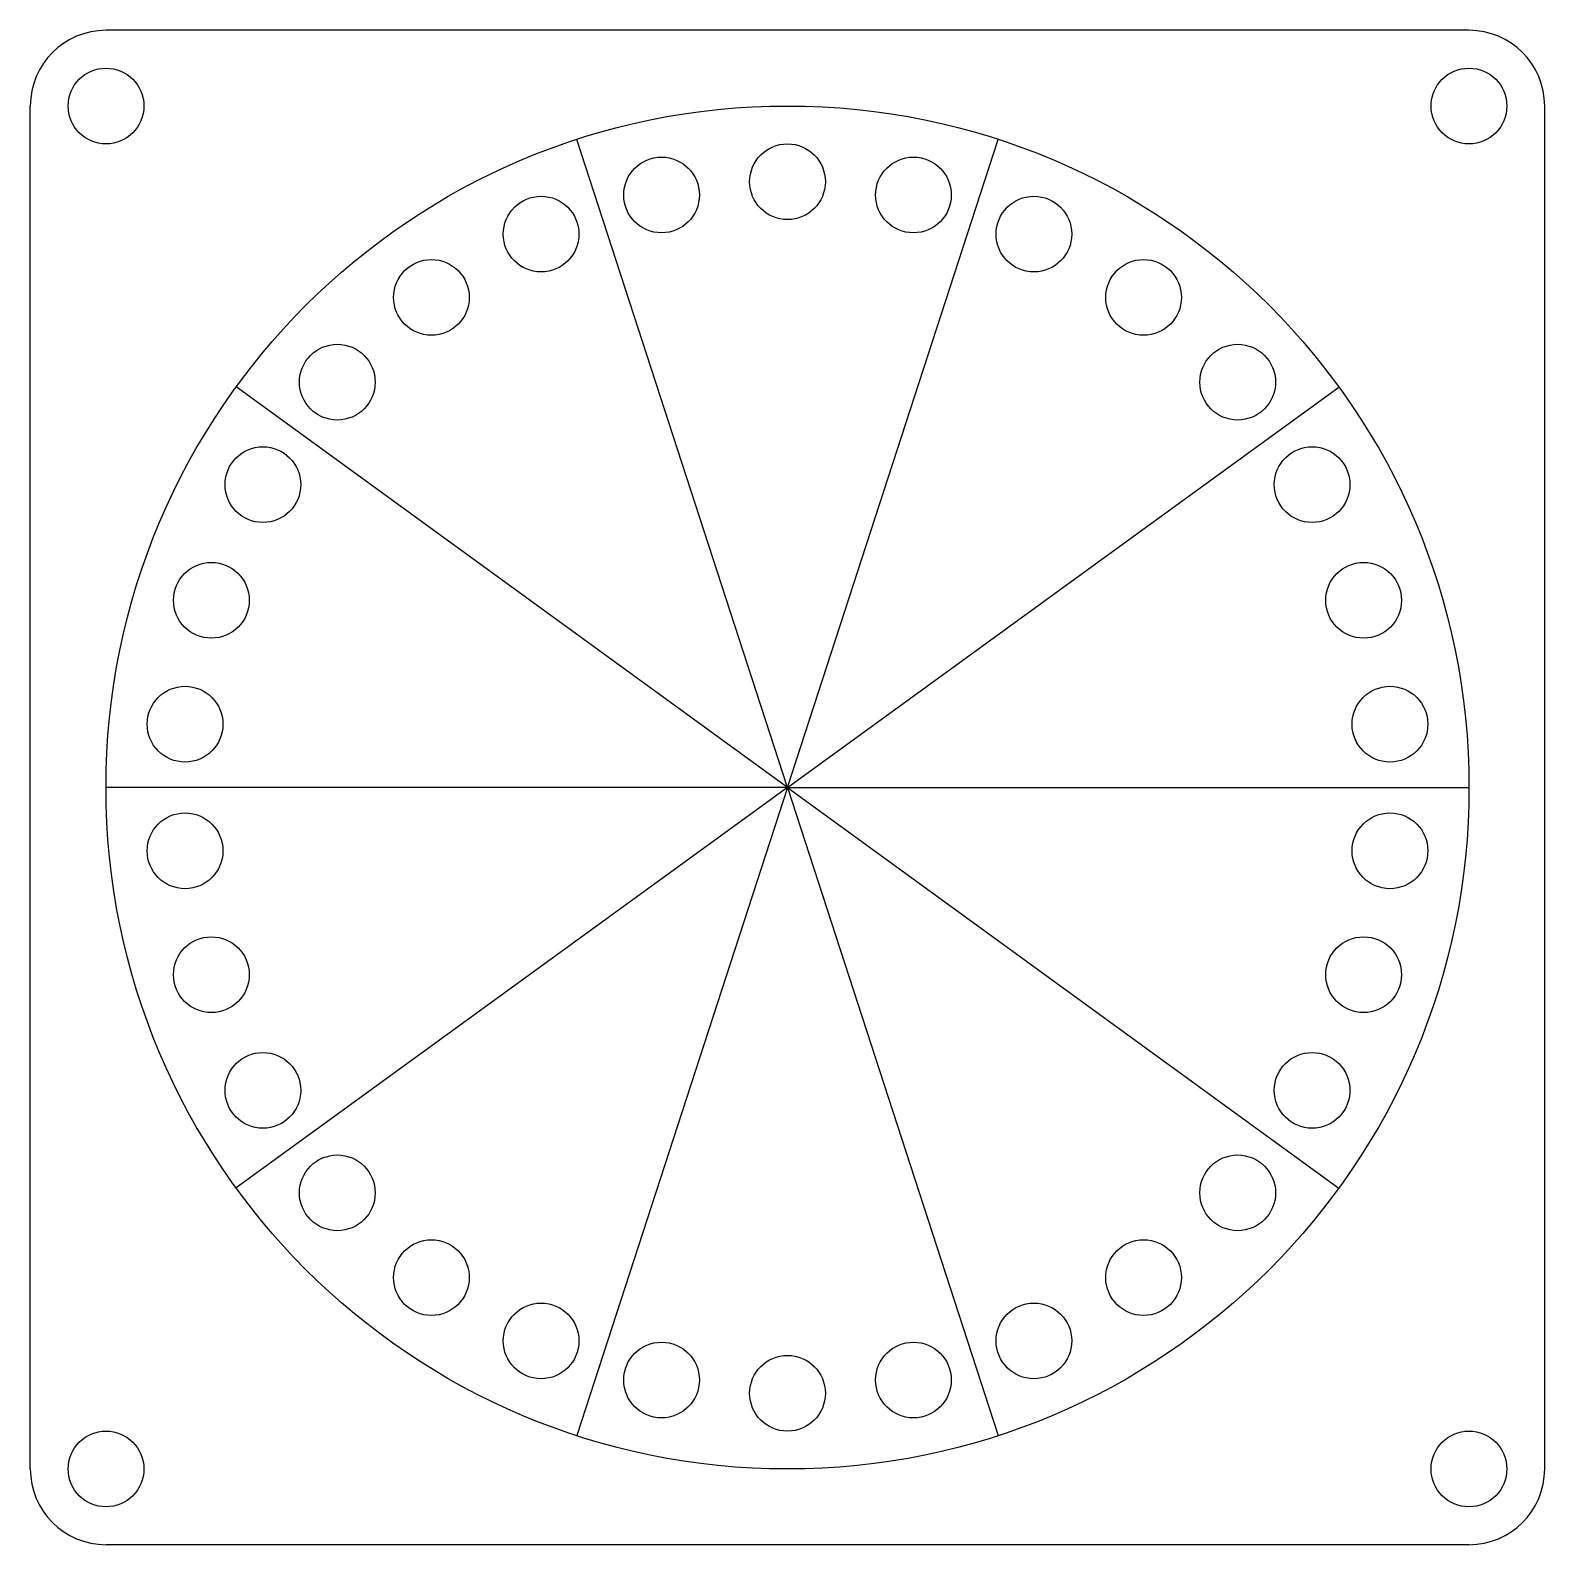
# Model space of a CAD drawing. Extents: x -50 to 50, y -50 to 50.
import ezdxf

# ---------------------------------------------------------------- set-up
doc = ezdxf.new("R2010")
doc.units = 0
for name, color, linetype in [('Arc', 7, 'CONTINUOUS'), ('Arc001', 7, 'CONTINUOUS'), ('Arc002', 7, 'CONTINUOUS'), ('Arc003', 7, 'CONTINUOUS'), ('Array', 7, 'CONTINUOUS'), ('Array001', 7, 'CONTINUOUS'), ('Array002', 7, 'CONTINUOUS'), ('Circle001', 7, 'CONTINUOUS'), ('Line', 7, 'CONTINUOUS'), ('Line001', 7, 'CONTINUOUS'), ('Line002', 7, 'CONTINUOUS'), ('Line003', 7, 'CONTINUOUS')]:
    doc.layers.add(name, color=color, linetype=linetype)

msp = doc.modelspace()

# ---------------------------------------------------------------- linework, layer by layer
at = {"layer": 'Arc'}
msp.add_arc((-45, 45), 5, 90, 180, dxfattribs=at)
at = {"layer": 'Arc001'}
msp.add_arc((45, 45), 5, 0, 90, dxfattribs=at)
at = {"layer": 'Arc002'}
msp.add_arc((-45, -45), 5, 180, -90, dxfattribs=at)
at = {"layer": 'Arc003'}
msp.add_arc((45, -45), 5, -90, 0, dxfattribs=at)
at = {"layer": 'Array'}
for centre in [(0, 40), (-8.31647, 39.1259), (8.31647, 39.1259), (-16.2695, 36.5418), (16.2695, 36.5418), (-23.5114, 32.3607), (23.5114, 32.3607), (-29.7258, 26.7652), (29.7258, 26.7652), (-34.641, 20), (34.641, 20), (-38.0423, 12.3607), (38.0423, 12.3607), (-39.7809, 4.18114), (39.7809, 4.18114), (-39.7809, -4.18114), (39.7809, -4.18114), (-38.0423, -12.3607), (38.0423, -12.3607), (-34.641, -20), (34.641, -20), (-29.7258, -26.7652), (29.7258, -26.7652), (-23.5114, -32.3607), (23.5114, -32.3607), (-16.2695, -36.5418), (16.2695, -36.5418), (-8.31647, -39.1259), (8.31647, -39.1259), (0, -40)]:
    msp.add_circle(centre, 2.5, dxfattribs=at)
at = {"layer": 'Array001'}
for q in [(-13.9, 42.79), (13.906, 42.7881), (-36.3967, 26.4476), (36.4004, 26.4425), (-44.991, 0.00315), (-36.4004, -26.4425), (-13.906, -42.7881), (13.9, -42.79), (36.3967, -26.4476), (44.991, -0.00315)]:
    msp.add_line((0, 0), q, dxfattribs=at)
at = {"layer": 'Array002'}
for centre in [(-45, 45), (45, 45), (-45, -45), (45, -45)]:
    msp.add_circle(centre, 2.5, dxfattribs=at)
at = {"layer": 'Circle001'}
msp.add_circle((0, 0), 45, dxfattribs=at)
at = {"layer": 'Line'}
msp.add_line((45, 50), (-45, 50), dxfattribs=at)
at = {"layer": 'Line001'}
msp.add_line((-50, -45), (-50, 45), dxfattribs=at)
at = {"layer": 'Line002'}
msp.add_line((50, -45), (50, 45), dxfattribs=at)
at = {"layer": 'Line003'}
msp.add_line((45, -50), (-45, -50), dxfattribs=at)

doc.saveas('drawing.dxf')
